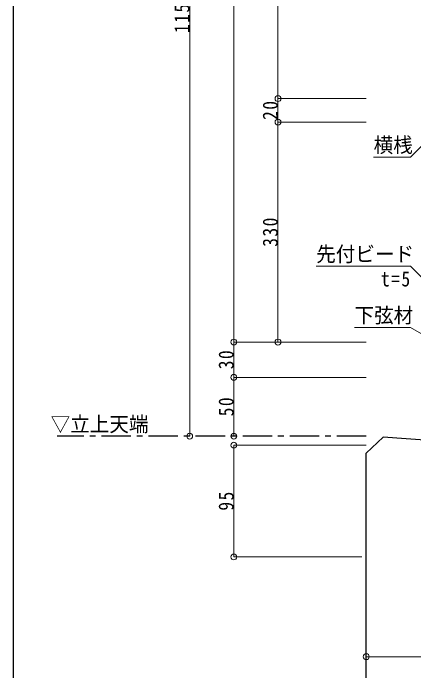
# Model space of a CAD drawing. Units: millimetres, scale not verified. Extents: x -1050 to 1050, y -742 to 742.
# Drawn here: x -990 to -650, y -424 to 135 of the extents above; entities that cross this region are included whole.
import ezdxf
from ezdxf.enums import TextEntityAlignment as Align

# ---------------------------------------------------------------- set-up
doc = ezdxf.new("R2010")
doc.units = ezdxf.units.MM
doc.header["$LTSCALE"] = 5
doc.linetypes.add('CHAIN1', pattern=[8, 5, -1, 1, -1])
for name, color, linetype in [('0-0_通り芯', 7, 'CHAIN1'), ('0-1_躯体', 134, 'Continuous'), ('1-5_図枠1_1', 7, 'Continuous')]:
    doc.layers.add(name, color=color, linetype=linetype)
doc.layers.add('0-3_寸法', color=54, linetype='Continuous', lineweight=20)
doc.layers.add('0-9_文字', color=3, linetype='Continuous', lineweight=20)
doc.styles.add('ＭＳ ゴシック', font='')
doc.styles.get('ＭＳ ゴシック').set_extended_font_data('MS Gothic')

# ---------------------------------------------------------------- blocks, each defined once
blk = doc.blocks.new('dimension_origin')
at = {"color": 0, "linetype": 'Continuous', "lineweight": -2}
blk.add_circle((0, 0), 1.25, dxfattribs=at)

msp = doc.modelspace()

# ---------------------------------------------------------------- linework, layer by layer
at = {"layer": '0-0_通り芯'}
msp.add_line((-690, -224.293), (-952.5, -224.293), dxfattribs=at)
at = {"layer": '0-1_躯体'}
msp.add_line((-690, -449.293), (-690, -238.803), dxfattribs=at)
msp.add_lwpolyline([(-479.978, -239.293), (-675.508, -225.02), (-690, -238.803)], dxfattribs=at)
at = {"layer": '0-3_寸法'}
for p, q in [((-840, -224.293), (-840, 495)), ((-802.5, -144.293), (-802.5, 457)), ((-765, 240), (-765, 62.707)), ((-765, 62.707), (-765, 42.707)), ((-690, 62.707), (-765, 62.707)), ((-765, 42.707), (-765, -144.293)), ((-690, 42.707), (-765, 42.707)), ((-802.5, -174.293), (-802.5, -144.293)), ((-690, -144.293), (-802.5, -144.293)), ((-802.5, -224.293), (-802.5, -174.293)), ((-690, -174.293), (-802.5, -174.293)), ((-802.5, -326.992), (-802.5, -231.992)), ((-802.5, -231.992), (-690, -231.992)), ((-693.859, -326.992), (-802.5, -326.992)), ((-690, -411.793), (-580, -411.793))]:
    msp.add_line(p, q, dxfattribs=at)
at = {"layer": '0-9_文字'}
for points in [[(-622.8, 42.707), (-652.5, 13.007), (-683.75, 13.007)], [(-590.3, -141.898), (-652.5, -79.698), (-732.5, -79.698)], [(-605, -159.25), (-652.5, -131.826), (-700, -131.826)]]:
    msp.add_lwpolyline(points, dxfattribs=at)
at = {"layer": '1-5_図枠1_1'}
msp.add_lwpolyline([(-990, 682.5), (-990, -707.5), (990, -707.5)], dxfattribs=at)

# ---------------------------------------------------------------- block references
at = {"layer": '0-3_寸法', "xscale": 2, "yscale": 2}
for p, rotation in [((-765, 62.707), 90), ((-765, 62.707), 270), ((-765, 42.707), 270), ((-765, 42.707), 90), ((-802.5, -144.293), 270), ((-802.5, -144.293), 90), ((-765, -144.293), 270), ((-802.5, -174.293), 270), ((-802.5, -174.293), 90), ((-840, -224.293), 270), ((-802.5, -224.293), 270), ((-802.5, -231.992), 90), ((-802.5, -326.992), 270), ((-690, -411.793), 180)]:
    msp.add_blockref('dimension_origin', p, dxfattribs=dict(at, rotation=rotation))

# ---------------------------------------------------------------- texts
at = {"layer": '0-3_寸法', "char_height": 12.83, "attachment_point": 7, "rotation": 90, "style": 'ＭＳ ゴシック'}
for s, insert in [('\\T1.17;\\W0.85;1150', (-840, 118.479)), ('\\T1.17;\\W0.85;20', (-765, 44.582)), ('\\T1.17;\\W0.85;330', (-765, -63.293)), ('\\T1.17;\\W0.85;30', (-802.5, -167.418)), ('\\T1.17;\\W0.85;50', (-802.5, -207.418)), ('\\T1.17;\\W0.85;95', (-802.5, -287.617))]:
    msp.add_mtext(s, dxfattribs=dict(at, insert=insert))
at = {"layer": '0-9_文字', "style": 'ＭＳ ゴシック', "width": 0.95}
for s, p in [('横桟', (-683.75, 13.007)), ('先付ビード', (-732.5, -79.698)), ('下弦材', (-700, -131.826)), ('▽立上天端', (-958.163, -224.293))]:
    msp.add_text(s, height=12.83, dxfattribs=at).set_placement(p, align=Align.BOTTOM_LEFT)
at = {"layer": '0-9_文字', "insert": (-677.5, -97.198), "char_height": 12.83, "attachment_point": 7, "style": 'ＭＳ ゴシック'}
msp.add_mtext('\\T1.17;\\W0.85;t=5', dxfattribs=at)

doc.saveas('drawing.dxf')
